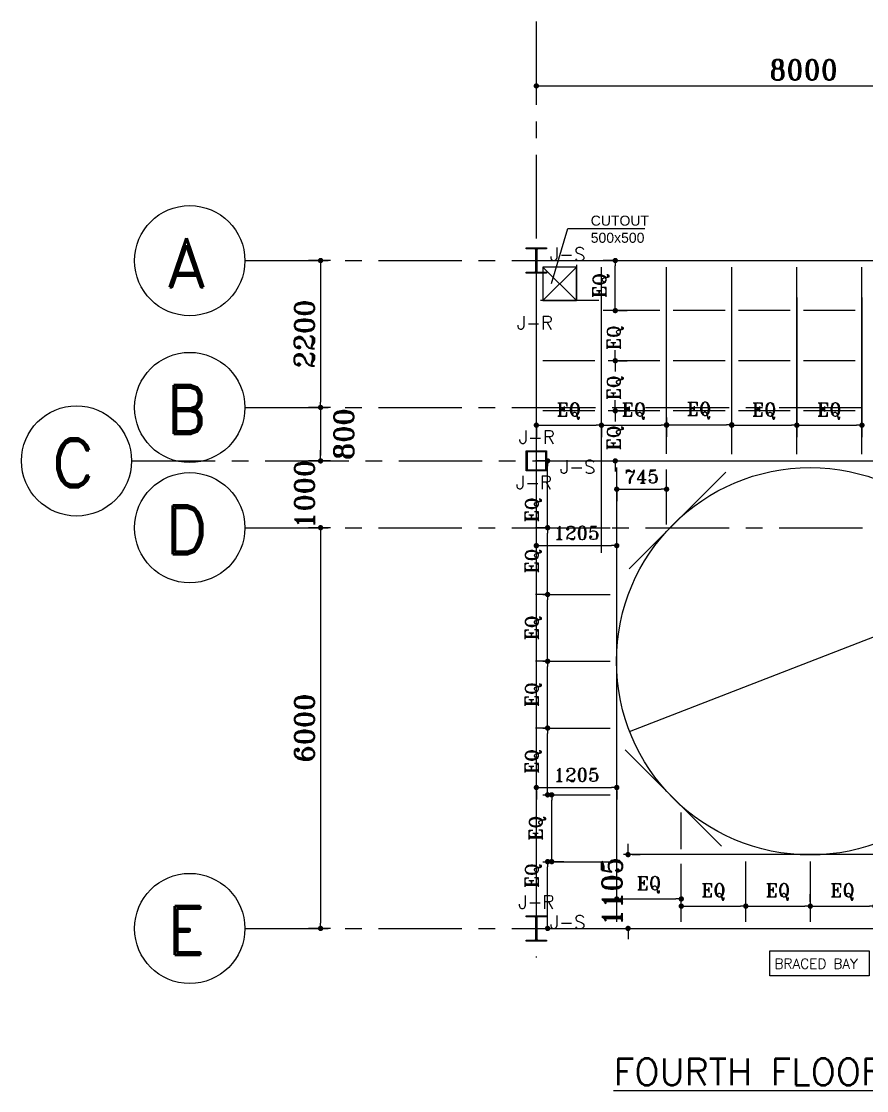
# Model space of a CAD drawing. Header units: inches. Extents: x 1387 to 2676, y -3554 to -2136.
# Drawn here: x 2625.9 to 2638.56, y -2580.79 to -2564.78 of the extents above; entities that cross this region are included whole.
import ezdxf
from ezdxf.enums import TextEntityAlignment as Align

# ---------------------------------------------------------------- set-up
doc = ezdxf.new("R2010")
doc.units = ezdxf.units.IN
doc.header["$MEASUREMENT"] = 0
for name, pattern in [('CENTER', [2, 1.25, -0.25, 0.25, -0.25]), ('DASHDOTX2', [2, 1, -0.5, 0, -0.5]), ('HIDDEN', [0.375, 0.25, -0.125])]:
    doc.linetypes.add(name, pattern=pattern)
for name, color, linetype in [('3', 3, 'HIDDEN'), ('3G', 3, 'Continuous'), ('A-TEXT', 7, 'Continuous'), ('AA-IPE300', 27, 'Continuous'), ('AA_CUT OUT', 250, 'Continuous'), ('Ax', 1, 'DASHDOTX2'), ('AXE', 1, 'CENTER'), ('DIM', 8, 'Continuous'), ('MEMBER TEXT', 7, 'Continuous'), ('Pich', 2, 'Continuous'), ('UPN100', 1, 'Continuous'), ('wall', 4, 'Continuous')]:
    doc.layers.add(name, color=color, linetype=linetype)
doc.styles.add('ROMAND', font='ROMAND.shx')
doc.styles.add('ROMANS', font='ROMANS')
doc.styles.add('ROMANT', font='romant')
doc.styles.get("Standard").update_dxf_attribs({"font": 'arial.ttf'})
doc.dimstyles.new('1-100', dxfattribs={"dimtxt": 0.3, "dimasz": 0.08, "dimexe": 0.18, "dimexo": 0.0625, "dimgap": 0.09, "dimtad": 1, "dimdec": 0, "dimlfac": 1000, "dimdsep": 46, "dimtxsty": 'ROMANT', "dimblk": 'DOT', "dimcen": 0.09, "dimclrd": 1, "dimclre": 1, "dimclrt": 3, "dimadec": 0, "dimazin": 0, "dimtfac": 1, "dimtdec": 0, "dimtix": 1, "dimtofl": 0, "dimtmove": 2, "dimatfit": 3, "dimldrblk": 'DOT', "dimfxl": 1, "dimtolj": 1, "dimarcsym": 0})
doc.dimstyles.new('Copy of 1-100', dxfattribs={"dimtxt": 0.2, "dimasz": 0.08, "dimexe": 0.18, "dimexo": 0.0625, "dimgap": 0.09, "dimtad": 1, "dimdec": 0, "dimlfac": 1000, "dimdsep": 46, "dimtxsty": 'ROMANT', "dimblk": 'DOT', "dimcen": 0.09, "dimclrd": 1, "dimclre": 1, "dimclrt": 3, "dimadec": 0, "dimazin": 0, "dimtfac": 1, "dimtdec": 0, "dimtix": 1, "dimtofl": 0, "dimtmove": 2, "dimatfit": 3, "dimldrblk": 'DOT', "dimfxl": 1, "dimtolj": 1, "dimarcsym": 0})
doc.dimstyles.get("Standard").update_dxf_attribs({"dimtxt": 0.25, "dimasz": 0.18, "dimexe": 0.18, "dimexo": 0.0625, "dimgap": 0.09, "dimtad": 0, "dimdec": 0, "dimlfac": 100, "dimzin": 0, "dimdsep": 46, "dimtxsty": 'Standard', "dimcen": 0.09, "dimadec": 0, "dimazin": 0, "dimtfac": 1, "dimtdec": 0, "dimtofl": 0, "dimtmove": 0, "dimatfit": 3, "dimfxl": 1, "dimtolj": 1, "dimtzin": 0, "dimarcsym": 0})

# ---------------------------------------------------------------- blocks, each defined once
blk = doc.blocks.new('DOT')
at = {"layer": 'DIM', "color": 0, "linetype": 'ByBlock'}
blk.add_line((-0.5, 0), (-1, 0), dxfattribs=at)
at = {"layer": 'DIM', "color": 0, "linetype": 'ByBlock', "const_width": 0.5}
blk.add_lwpolyline([(-0.25, 0, 1), (0.25, 0, 1)], format="xyb", close=True, dxfattribs=at)
blk = doc.blocks.new('*D2538')
at = {"color": 1, "lineweight": -2, "transparency": 16777216}
for p, q in [((-9197, 5050), (-10007, 4735)), ((-14603, 2950), (-10640, 4489))]:
    blk.add_line(p, q, dxfattribs=at)
at = {"layer": 'Defpoints', "color": 0, "transparency": 16777216}
for p in [(-9197, 5050), (-14603, 2950)]:
    blk.add_point(p, dxfattribs=at)
at = {"color": 1, "lineweight": -2, "transparency": 16777216, "xscale": 0.08, "yscale": 0.08, "zscale": 0.08}
for p, rotation in [((-9197, 5050), 21.21852952433842), ((-14603, 2950), 201.2185295243384)]:
    blk.add_blockref('DOT', p, dxfattribs=dict(at, rotation=rotation))
at = {"color": 3, "transparency": 16777216, "insert": (-10324, 4612), "char_height": 150, "attachment_point": 5, "rotation": 21.2185, "style": 'ROMANT'}
blk.add_mtext('\\A1;∅5800', dxfattribs=at)
blk = doc.blocks.new('_Dot')
at = {"layer": 'DIM', "color": 0, "lineweight": -2}
blk.add_line((-0.5, 0), (-1, 0), dxfattribs=at)
at = {"layer": 'DIM', "color": 0, "const_width": 0.5}
blk.add_lwpolyline([(-0.25, 0, 1), (0.25, 0, 1)], format="xyb", close=True, dxfattribs=at)
blk = doc.blocks.new('*D2122')
at = {"layer": 'Defpoints', "color": 0, "transparency": 16777216}
for p in [(2633.614, -2570.8), (2634.589, -2570.8), (2634.589, -2570.824)]:
    blk.add_point(p, dxfattribs=at)
at = {"layer": 'Pich', "color": 1, "lineweight": -2, "transparency": 16777216}
for p, q in [((2633.614, -2570.862), (2633.614, -2571.004)), ((2633.694, -2570.824), (2634.509, -2570.824)), ((2634.589, -2570.862), (2634.589, -2571.004))]:
    blk.add_line(p, q, dxfattribs=at)
at = {"layer": 'Pich', "color": 1, "lineweight": -2, "transparency": 16777216, "xscale": 0.08, "yscale": 0.08, "zscale": 0.08, "rotation": 180}
blk.add_blockref('DOT', (2633.614, -2570.824), dxfattribs=at)
at = {"layer": 'Pich', "color": 1, "lineweight": -2, "transparency": 16777216, "xscale": 0.08, "yscale": 0.08, "zscale": 0.08}
blk.add_blockref('DOT', (2634.589, -2570.824), dxfattribs=at)
at = {"layer": 'Pich', "color": 3, "transparency": 16777216, "insert": (2634.101, -2570.611), "char_height": 0.2, "attachment_point": 5, "style": 'ROMANT'}
blk.add_mtext('\\A1;EQ', dxfattribs=at)
blk = doc.blocks.new('*D2286')
at = {"layer": 'Defpoints', "color": 0, "transparency": 16777216}
for p in [(2635.564, -2570.824), (2635.564, -2570.824), (2634.589, -2572.796)]:
    blk.add_point(p, dxfattribs=at)
at = {"layer": 'Pich', "color": 1, "lineweight": -2, "transparency": 16777216}
for p, q in [((2634.589, -2572.733), (2634.589, -2570.644)), ((2635.564, -2570.762), (2635.564, -2570.644)), ((2634.669, -2570.824), (2635.484, -2570.824))]:
    blk.add_line(p, q, dxfattribs=at)
at = {"layer": 'Pich', "color": 1, "lineweight": -2, "transparency": 16777216, "xscale": 0.08, "yscale": 0.08, "zscale": 0.08, "rotation": 180}
blk.add_blockref('DOT', (2634.589, -2570.824), dxfattribs=at)
at = {"layer": 'Pich', "color": 1, "lineweight": -2, "transparency": 16777216, "xscale": 0.08, "yscale": 0.08, "zscale": 0.08}
blk.add_blockref('DOT', (2635.564, -2570.824), dxfattribs=at)
at = {"layer": 'Pich', "color": 3, "transparency": 16777216, "insert": (2635.076, -2570.611), "char_height": 0.2, "attachment_point": 5, "style": 'ROMANT'}
blk.add_mtext('\\A1;EQ', dxfattribs=at)
blk = doc.blocks.new('*D2287')
at = {"layer": 'Defpoints', "color": 0, "transparency": 16777216}
for p in [(2635.564, -2570.644), (2636.539, -2570.817), (2636.539, -2570.824)]:
    blk.add_point(p, dxfattribs=at)
at = {"layer": 'Pich', "color": 1, "lineweight": -2, "transparency": 16777216}
for p, q in [((2636.539, -2570.762), (2636.539, -2570.637)), ((2635.564, -2570.707), (2635.564, -2570.997)), ((2635.644, -2570.817), (2636.459, -2570.817))]:
    blk.add_line(p, q, dxfattribs=at)
at = {"layer": 'Pich', "color": 1, "lineweight": -2, "transparency": 16777216, "xscale": 0.08, "yscale": 0.08, "zscale": 0.08, "rotation": 180}
blk.add_blockref('DOT', (2635.564, -2570.817), dxfattribs=at)
at = {"layer": 'Pich', "color": 1, "lineweight": -2, "transparency": 16777216, "xscale": 0.08, "yscale": 0.08, "zscale": 0.08}
blk.add_blockref('DOT', (2636.539, -2570.817), dxfattribs=at)
at = {"layer": 'Pich', "color": 3, "transparency": 16777216, "insert": (2636.051, -2570.603), "char_height": 0.2, "attachment_point": 5, "style": 'ROMANT'}
blk.add_mtext('\\A1;EQ', dxfattribs=at)
blk = doc.blocks.new('*D2288')
at = {"layer": 'Defpoints', "color": 0, "transparency": 16777216}
for p in [(2637.514, -2568.852), (2636.539, -2570.824), (2637.514, -2570.824)]:
    blk.add_point(p, dxfattribs=at)
at = {"layer": 'Pich', "color": 1, "lineweight": -2, "transparency": 16777216}
for p, q in [((2637.514, -2568.914), (2637.514, -2571.004)), ((2636.539, -2570.762), (2636.539, -2570.644)), ((2636.619, -2570.824), (2637.434, -2570.824))]:
    blk.add_line(p, q, dxfattribs=at)
at = {"layer": 'Pich', "color": 1, "lineweight": -2, "transparency": 16777216, "xscale": 0.08, "yscale": 0.08, "zscale": 0.08, "rotation": 180}
blk.add_blockref('DOT', (2636.539, -2570.824), dxfattribs=at)
at = {"layer": 'Pich', "color": 1, "lineweight": -2, "transparency": 16777216, "xscale": 0.08, "yscale": 0.08, "zscale": 0.08}
blk.add_blockref('DOT', (2637.514, -2570.824), dxfattribs=at)
at = {"layer": 'Pich', "color": 3, "transparency": 16777216, "insert": (2637.026, -2570.611), "char_height": 0.2, "attachment_point": 5, "style": 'ROMANT'}
blk.add_mtext('\\A1;EQ', dxfattribs=at)
blk = doc.blocks.new('*D2289')
at = {"layer": 'Defpoints', "color": 0, "transparency": 16777216}
for p in [(2638.489, -2568.852), (2637.514, -2570.824), (2638.489, -2570.824)]:
    blk.add_point(p, dxfattribs=at)
at = {"layer": 'Pich', "color": 1, "lineweight": -2, "transparency": 16777216}
for p, q in [((2638.489, -2568.914), (2638.489, -2571.004)), ((2637.514, -2570.762), (2637.514, -2570.644)), ((2637.594, -2570.824), (2638.409, -2570.824))]:
    blk.add_line(p, q, dxfattribs=at)
at = {"layer": 'Pich', "color": 1, "lineweight": -2, "transparency": 16777216, "xscale": 0.08, "yscale": 0.08, "zscale": 0.08, "rotation": 180}
blk.add_blockref('DOT', (2637.514, -2570.824), dxfattribs=at)
at = {"layer": 'Pich', "color": 1, "lineweight": -2, "transparency": 16777216, "xscale": 0.08, "yscale": 0.08, "zscale": 0.08}
blk.add_blockref('DOT', (2638.489, -2570.824), dxfattribs=at)
at = {"layer": 'Pich', "color": 3, "transparency": 16777216, "insert": (2638.001, -2570.611), "char_height": 0.2, "attachment_point": 5, "style": 'ROMANT'}
blk.add_mtext('\\A1;EQ', dxfattribs=at)
blk = doc.blocks.new('*D2304')
at = {"layer": 'Defpoints', "color": 0, "transparency": 16777216}
for p in [(2633.614, -2572.683), (2634.818, -2572.627), (2634.818, -2572.683)]:
    blk.add_point(p, dxfattribs=at)
at = {"layer": 'Pich', "color": 1, "lineweight": -2, "transparency": 16777216}
for p, q in [((2633.614, -2572.62), (2633.614, -2572.447)), ((2634.818, -2572.62), (2634.818, -2572.447)), ((2633.694, -2572.627), (2634.738, -2572.627))]:
    blk.add_line(p, q, dxfattribs=at)
at = {"layer": 'Pich', "color": 1, "lineweight": -2, "transparency": 16777216, "xscale": 0.08, "yscale": 0.08, "zscale": 0.08, "rotation": 180}
blk.add_blockref('DOT', (2633.614, -2572.627), dxfattribs=at)
at = {"layer": 'Pich', "color": 1, "lineweight": -2, "transparency": 16777216, "xscale": 0.08, "yscale": 0.08, "zscale": 0.08}
blk.add_blockref('DOT', (2634.818, -2572.627), dxfattribs=at)
at = {"layer": 'Pich', "color": 3, "transparency": 16777216, "insert": (2634.216, -2572.437), "char_height": 0.2, "attachment_point": 5, "style": 'ROMANT'}
blk.add_mtext('\\A1;1205', dxfattribs=at)
blk = doc.blocks.new('*D2305')
at = {"layer": 'Defpoints', "color": 0, "transparency": 16777216}
for p in [(2634.818, -2571.692), (2635.564, -2571.782), (2635.564, -2571.782)]:
    blk.add_point(p, dxfattribs=at)
at = {"layer": 'Pich', "color": 1, "lineweight": -2, "transparency": 16777216}
for p, q in [((2634.818, -2571.754), (2634.818, -2571.962)), ((2635.564, -2571.72), (2635.564, -2571.602)), ((2634.898, -2571.782), (2635.484, -2571.782))]:
    blk.add_line(p, q, dxfattribs=at)
at = {"layer": 'Pich', "color": 1, "lineweight": -2, "transparency": 16777216, "xscale": 0.08, "yscale": 0.08, "zscale": 0.08, "rotation": 180}
blk.add_blockref('DOT', (2634.818, -2571.782), dxfattribs=at)
at = {"layer": 'Pich', "color": 1, "lineweight": -2, "transparency": 16777216, "xscale": 0.08, "yscale": 0.08, "zscale": 0.08}
blk.add_blockref('DOT', (2635.564, -2571.782), dxfattribs=at)
at = {"layer": 'Pich', "color": 3, "transparency": 16777216, "insert": (2635.191, -2571.592), "char_height": 0.2, "attachment_point": 5, "style": 'ROMANT'}
blk.add_mtext('\\A1;745', dxfattribs=at)
blk = doc.blocks.new('*D2323')
at = {"layer": 'Defpoints', "color": 0, "transparency": 16777216}
for p in [(2633.614, -2576.231), (2634.818, -2576.231), (2634.818, -2576.248)]:
    blk.add_point(p, dxfattribs=at)
at = {"layer": 'Pich', "color": 1, "lineweight": -2, "transparency": 16777216}
for p, q in [((2633.614, -2576.294), (2633.614, -2576.428)), ((2633.694, -2576.248), (2634.738, -2576.248)), ((2634.818, -2576.294), (2634.818, -2576.428))]:
    blk.add_line(p, q, dxfattribs=at)
at = {"layer": 'Pich', "color": 1, "lineweight": -2, "transparency": 16777216, "xscale": 0.08, "yscale": 0.08, "zscale": 0.08, "rotation": 180}
blk.add_blockref('DOT', (2633.614, -2576.248), dxfattribs=at)
at = {"layer": 'Pich', "color": 1, "lineweight": -2, "transparency": 16777216, "xscale": 0.08, "yscale": 0.08, "zscale": 0.08}
blk.add_blockref('DOT', (2634.818, -2576.248), dxfattribs=at)
at = {"layer": 'Pich', "color": 3, "transparency": 16777216, "insert": (2634.216, -2576.058), "char_height": 0.2, "attachment_point": 5, "style": 'ROMANT'}
blk.add_mtext('\\A1;1205', dxfattribs=at)
blk = doc.blocks.new('*D2324')
at = {"layer": 'Defpoints', "color": 0, "transparency": 16777216}
for p in [(2635.784, -2577.917), (2635.784, -2577.917), (2634.818, -2578.006)]:
    blk.add_point(p, dxfattribs=at)
at = {"layer": 'Pich', "color": 1, "lineweight": -2, "transparency": 16777216}
for p, q in [((2634.818, -2577.944), (2634.818, -2577.737)), ((2635.784, -2577.854), (2635.784, -2577.737)), ((2634.898, -2577.917), (2635.704, -2577.917))]:
    blk.add_line(p, q, dxfattribs=at)
at = {"layer": 'Pich', "color": 1, "lineweight": -2, "transparency": 16777216, "xscale": 0.08, "yscale": 0.08, "zscale": 0.08, "rotation": 180}
blk.add_blockref('DOT', (2634.818, -2577.917), dxfattribs=at)
at = {"layer": 'Pich', "color": 1, "lineweight": -2, "transparency": 16777216, "xscale": 0.08, "yscale": 0.08, "zscale": 0.08}
blk.add_blockref('DOT', (2635.784, -2577.917), dxfattribs=at)
at = {"layer": 'Pich', "color": 3, "transparency": 16777216, "insert": (2635.301, -2577.703), "char_height": 0.2, "attachment_point": 5, "style": 'ROMANT'}
blk.add_mtext('\\A1;EQ', dxfattribs=at)
blk = doc.blocks.new('*D2325')
at = {"layer": 'Defpoints', "color": 0, "transparency": 16777216}
for p in [(2635.784, -2578.024), (2636.75, -2578.024), (2636.75, -2578.1)]:
    blk.add_point(p, dxfattribs=at)
at = {"layer": 'Pich', "color": 1, "lineweight": -2, "transparency": 16777216}
for p, q in [((2635.784, -2577.961), (2635.784, -2577.844)), ((2636.75, -2578.038), (2636.75, -2577.844)), ((2635.864, -2578.024), (2636.67, -2578.024))]:
    blk.add_line(p, q, dxfattribs=at)
at = {"layer": 'Pich', "color": 1, "lineweight": -2, "transparency": 16777216, "xscale": 0.08, "yscale": 0.08, "zscale": 0.08, "rotation": 180}
blk.add_blockref('DOT', (2635.784, -2578.024), dxfattribs=at)
at = {"layer": 'Pich', "color": 1, "lineweight": -2, "transparency": 16777216, "xscale": 0.08, "yscale": 0.08, "zscale": 0.08}
blk.add_blockref('DOT', (2636.75, -2578.024), dxfattribs=at)
at = {"layer": 'Pich', "color": 3, "transparency": 16777216, "insert": (2636.267, -2577.81), "char_height": 0.2, "attachment_point": 5, "style": 'ROMANT'}
blk.add_mtext('\\A1;EQ', dxfattribs=at)
blk = doc.blocks.new('*D2326')
at = {"layer": 'Defpoints', "color": 0, "transparency": 16777216}
for p in [(2637.716, -2577.984), (2636.75, -2578.024), (2637.716, -2578.024)]:
    blk.add_point(p, dxfattribs=at)
at = {"layer": 'Pich', "color": 1, "lineweight": -2, "transparency": 16777216}
for p, q in [((2636.75, -2577.961), (2636.75, -2577.844)), ((2636.83, -2578.024), (2637.636, -2578.024)), ((2637.716, -2578.047), (2637.716, -2578.204))]:
    blk.add_line(p, q, dxfattribs=at)
at = {"layer": 'Pich', "color": 1, "lineweight": -2, "transparency": 16777216, "xscale": 0.08, "yscale": 0.08, "zscale": 0.08, "rotation": 180}
blk.add_blockref('DOT', (2636.75, -2578.024), dxfattribs=at)
at = {"layer": 'Pich', "color": 1, "lineweight": -2, "transparency": 16777216, "xscale": 0.08, "yscale": 0.08, "zscale": 0.08}
blk.add_blockref('DOT', (2637.716, -2578.024), dxfattribs=at)
at = {"layer": 'Pich', "color": 3, "transparency": 16777216, "insert": (2637.233, -2577.81), "char_height": 0.2, "attachment_point": 5, "style": 'ROMANT'}
blk.add_mtext('\\A1;EQ', dxfattribs=at)
blk = doc.blocks.new('*D2327')
at = {"layer": 'Defpoints', "color": 0, "transparency": 16777216}
for p in [(2638.682, -2577.984), (2637.716, -2578.024), (2638.682, -2578.024)]:
    blk.add_point(p, dxfattribs=at)
at = {"layer": 'Pich', "color": 1, "lineweight": -2, "transparency": 16777216}
for p, q in [((2637.716, -2577.961), (2637.716, -2577.844)), ((2637.796, -2578.024), (2638.602, -2578.024)), ((2638.682, -2578.047), (2638.682, -2578.204))]:
    blk.add_line(p, q, dxfattribs=at)
at = {"layer": 'Pich', "color": 1, "lineweight": -2, "transparency": 16777216, "xscale": 0.08, "yscale": 0.08, "zscale": 0.08, "rotation": 180}
blk.add_blockref('DOT', (2637.716, -2578.024), dxfattribs=at)
at = {"layer": 'Pich', "color": 1, "lineweight": -2, "transparency": 16777216, "xscale": 0.08, "yscale": 0.08, "zscale": 0.08}
blk.add_blockref('DOT', (2638.682, -2578.024), dxfattribs=at)
at = {"layer": 'Pich', "color": 3, "transparency": 16777216, "insert": (2638.199, -2577.81), "char_height": 0.2, "attachment_point": 5, "style": 'ROMANT'}
blk.add_mtext('\\A1;EQ', dxfattribs=at)
blk = doc.blocks.new('*D2336')
at = {"layer": 'Defpoints', "color": 0, "transparency": 16777216}
for p in [(2633.77, -2577.358), (2633.783, -2577.358), (2633.77, -2578.358)]:
    blk.add_point(p, dxfattribs=at)
at = {"layer": 'Pich', "color": 1, "lineweight": -2, "transparency": 16777216}
for p, q in [((2633.833, -2577.358), (2633.963, -2577.358)), ((2633.783, -2578.278), (2633.783, -2577.438)), ((2633.833, -2578.358), (2633.963, -2578.358))]:
    blk.add_line(p, q, dxfattribs=at)
at = {"layer": 'Pich', "color": 1, "lineweight": -2, "transparency": 16777216, "xscale": 0.08, "yscale": 0.08, "zscale": 0.08}
for p, rotation in [((2633.783, -2577.358), 90), ((2633.783, -2578.358), 270)]:
    blk.add_blockref('DOT', p, dxfattribs=dict(at, rotation=rotation))
at = {"layer": 'Pich', "color": 3, "transparency": 16777216, "insert": (2633.569, -2577.568), "char_height": 0.2, "attachment_point": 5, "rotation": 90, "style": 'ROMANT'}
blk.add_mtext('\\A1;EQ', dxfattribs=at)
blk = doc.blocks.new('*D2337')
at = {"layer": 'Defpoints', "color": 0, "transparency": 16777216}
for p in [(2633.844, -2576.358), (2633.844, -2576.358), (2633.77, -2577.358)]:
    blk.add_point(p, dxfattribs=at)
at = {"layer": 'Pich', "color": 1, "lineweight": -2, "transparency": 16777216}
for p, q in [((2633.907, -2576.358), (2634.024, -2576.358)), ((2633.844, -2577.278), (2633.844, -2576.438)), ((2633.833, -2577.358), (2634.024, -2577.358))]:
    blk.add_line(p, q, dxfattribs=at)
at = {"layer": 'Pich', "color": 1, "lineweight": -2, "transparency": 16777216, "xscale": 0.08, "yscale": 0.08, "zscale": 0.08}
for p, rotation in [((2633.844, -2576.358), 90), ((2633.844, -2577.358), 270)]:
    blk.add_blockref('DOT', p, dxfattribs=dict(at, rotation=rotation))
at = {"layer": 'Pich', "color": 3, "transparency": 16777216, "insert": (2633.63, -2576.858), "char_height": 0.2, "attachment_point": 5, "rotation": 90, "style": 'ROMANT'}
blk.add_mtext('\\A1;EQ', dxfattribs=at)
blk = doc.blocks.new('*D2338')
at = {"layer": 'Defpoints', "color": 0, "transparency": 16777216}
for p in [(2633.783, -2575.358), (2633.855, -2575.358), (2633.783, -2576.358)]:
    blk.add_point(p, dxfattribs=at)
at = {"layer": 'Pich', "color": 1, "lineweight": -2, "transparency": 16777216}
for p, q in [((2633.792, -2575.358), (2633.603, -2575.358)), ((2633.783, -2576.278), (2633.783, -2575.438)), ((2633.846, -2576.358), (2633.963, -2576.358))]:
    blk.add_line(p, q, dxfattribs=at)
at = {"layer": 'Pich', "color": 1, "lineweight": -2, "transparency": 16777216, "xscale": 0.08, "yscale": 0.08, "zscale": 0.08}
for p, rotation in [((2633.783, -2575.358), 90), ((2633.783, -2576.358), 270)]:
    blk.add_blockref('DOT', p, dxfattribs=dict(at, rotation=rotation))
at = {"layer": 'Pich', "color": 3, "transparency": 16777216, "insert": (2633.569, -2575.858), "char_height": 0.2, "attachment_point": 5, "rotation": 90, "style": 'ROMANT'}
blk.add_mtext('\\A1;EQ', dxfattribs=at)
blk = doc.blocks.new('*D2339')
at = {"layer": 'Defpoints', "color": 0, "transparency": 16777216}
for p in [(2633.783, -2574.358), (2633.855, -2574.358), (2633.783, -2575.358)]:
    blk.add_point(p, dxfattribs=at)
at = {"layer": 'Pich', "color": 1, "lineweight": -2, "transparency": 16777216}
for p, q in [((2633.792, -2574.358), (2633.603, -2574.358)), ((2633.783, -2575.278), (2633.783, -2574.438)), ((2633.846, -2575.358), (2633.963, -2575.358))]:
    blk.add_line(p, q, dxfattribs=at)
at = {"layer": 'Pich', "color": 1, "lineweight": -2, "transparency": 16777216, "xscale": 0.08, "yscale": 0.08, "zscale": 0.08}
for p, rotation in [((2633.783, -2574.358), 90), ((2633.783, -2575.358), 270)]:
    blk.add_blockref('DOT', p, dxfattribs=dict(at, rotation=rotation))
at = {"layer": 'Pich', "color": 3, "transparency": 16777216, "insert": (2633.569, -2574.858), "char_height": 0.2, "attachment_point": 5, "rotation": 90, "style": 'ROMANT'}
blk.add_mtext('\\A1;EQ', dxfattribs=at)
blk = doc.blocks.new('*D2340')
at = {"layer": 'Defpoints', "color": 0, "transparency": 16777216}
for p in [(2633.783, -2573.358), (2633.855, -2573.358), (2633.783, -2574.358)]:
    blk.add_point(p, dxfattribs=at)
at = {"layer": 'Pich', "color": 1, "lineweight": -2, "transparency": 16777216}
for p, q in [((2633.792, -2573.358), (2633.603, -2573.358)), ((2633.783, -2574.278), (2633.783, -2573.438)), ((2633.846, -2574.358), (2633.963, -2574.358))]:
    blk.add_line(p, q, dxfattribs=at)
at = {"layer": 'Pich', "color": 1, "lineweight": -2, "transparency": 16777216, "xscale": 0.08, "yscale": 0.08, "zscale": 0.08}
for p, rotation in [((2633.783, -2573.358), 90), ((2633.783, -2574.358), 270)]:
    blk.add_blockref('DOT', p, dxfattribs=dict(at, rotation=rotation))
at = {"layer": 'Pich', "color": 3, "transparency": 16777216, "insert": (2633.569, -2573.858), "char_height": 0.2, "attachment_point": 5, "rotation": 90, "style": 'ROMANT'}
blk.add_mtext('\\A1;EQ', dxfattribs=at)
blk = doc.blocks.new('*D2341')
at = {"layer": 'Defpoints', "color": 0, "transparency": 16777216}
for p in [(2633.783, -2572.358), (2633.855, -2572.358), (2633.783, -2573.358)]:
    blk.add_point(p, dxfattribs=at)
at = {"layer": 'Pich', "color": 1, "lineweight": -2, "transparency": 16777216}
for p, q in [((2633.792, -2572.358), (2633.603, -2572.358)), ((2633.783, -2573.278), (2633.783, -2572.438)), ((2633.846, -2573.358), (2633.963, -2573.358))]:
    blk.add_line(p, q, dxfattribs=at)
at = {"layer": 'Pich', "color": 1, "lineweight": -2, "transparency": 16777216, "xscale": 0.08, "yscale": 0.08, "zscale": 0.08}
for p, rotation in [((2633.783, -2572.358), 90), ((2633.783, -2573.358), 270)]:
    blk.add_blockref('DOT', p, dxfattribs=dict(at, rotation=rotation))
at = {"layer": 'Pich', "color": 3, "transparency": 16777216, "insert": (2633.569, -2572.858), "char_height": 0.2, "attachment_point": 5, "rotation": 90, "style": 'ROMANT'}
blk.add_mtext('\\A1;EQ', dxfattribs=at)
blk = doc.blocks.new('*D2342')
at = {"layer": 'Defpoints', "color": 0, "transparency": 16777216}
for p in [(2633.783, -2571.358), (2633.855, -2571.358), (2633.783, -2572.358)]:
    blk.add_point(p, dxfattribs=at)
at = {"layer": 'Pich', "color": 1, "lineweight": -2, "transparency": 16777216}
for p, q in [((2633.792, -2571.358), (2633.603, -2571.358)), ((2633.783, -2572.278), (2633.783, -2571.438)), ((2633.846, -2572.358), (2633.963, -2572.358))]:
    blk.add_line(p, q, dxfattribs=at)
at = {"layer": 'Pich', "color": 1, "lineweight": -2, "transparency": 16777216, "xscale": 0.08, "yscale": 0.08, "zscale": 0.08}
for p, rotation in [((2633.783, -2571.358), 90), ((2633.783, -2572.358), 270)]:
    blk.add_blockref('DOT', p, dxfattribs=dict(at, rotation=rotation))
at = {"layer": 'Pich', "color": 3, "transparency": 16777216, "insert": (2633.569, -2572.092), "char_height": 0.2, "attachment_point": 5, "rotation": 90, "style": 'ROMANT'}
blk.add_mtext('\\A1;EQ', dxfattribs=at)
blk = doc.blocks.new('*D2343')
at = {"layer": 'Defpoints', "color": 0, "transparency": 16777216}
for p in [(2634.987, -2577.253), (2634.987, -2577.253), (2634.987, -2578.358)]:
    blk.add_point(p, dxfattribs=at)
at = {"layer": 'wall', "color": 1, "lineweight": -2, "transparency": 16777216}
for p, q in [((2634.987, -2577.173), (2634.987, -2577.093)), ((2635.05, -2577.253), (2635.167, -2577.253)), ((2634.987, -2578.438), (2634.987, -2578.518)), ((2635.05, -2578.358), (2635.167, -2578.358))]:
    blk.add_line(p, q, dxfattribs=at)
at = {"layer": 'wall', "color": 1, "lineweight": -2, "transparency": 16777216, "xscale": 0.08, "yscale": 0.08, "zscale": 0.08}
for p, rotation in [((2634.987, -2577.253), 270), ((2634.987, -2578.358), 90)]:
    blk.add_blockref('DOT', p, dxfattribs=dict(at, rotation=rotation))
at = {"layer": 'wall', "color": 3, "transparency": 16777216, "insert": (2634.747, -2577.806), "char_height": 0.3, "attachment_point": 5, "rotation": 90, "style": 'ROMANT'}
blk.add_mtext('\\A1;1105', dxfattribs=at)
blk = doc.blocks.new('*D2115')
at = {"layer": 'Defpoints', "color": 0, "transparency": 16777216}
for p in [(2634.779, -2570.608), (2634.796, -2570.608), (2634.779, -2571.358)]:
    blk.add_point(p, dxfattribs=at)
at = {"layer": 'Pich', "color": 1, "lineweight": -2, "transparency": 16777216}
for p, q in [((2634.796, -2570.528), (2634.796, -2570.448)), ((2634.842, -2570.608), (2634.976, -2570.608)), ((2634.796, -2571.438), (2634.796, -2571.518)), ((2634.842, -2571.358), (2634.976, -2571.358))]:
    blk.add_line(p, q, dxfattribs=at)
at = {"layer": 'Pich', "color": 1, "lineweight": -2, "transparency": 16777216, "xscale": 0.08, "yscale": 0.08, "zscale": 0.08}
for p, rotation in [((2634.796, -2570.608), 270), ((2634.796, -2571.358), 90)]:
    blk.add_blockref('DOT', p, dxfattribs=dict(at, rotation=rotation))
at = {"layer": 'Pich', "color": 3, "transparency": 16777216, "insert": (2634.796, -2571.014), "char_height": 0.2, "attachment_point": 5, "rotation": 90, "style": 'ROMANT'}
blk.add_mtext('\\A1;EQ', dxfattribs=at)
blk = doc.blocks.new('*D2116')
at = {"layer": 'Defpoints', "color": 0, "transparency": 16777216}
for p in [(2634.796, -2568.358), (2634.816, -2568.358), (2634.816, -2569.108)]:
    blk.add_point(p, dxfattribs=at)
at = {"layer": 'Pich', "color": 1, "lineweight": -2, "transparency": 16777216}
for p, q in [((2634.754, -2568.358), (2634.616, -2568.358)), ((2634.796, -2569.028), (2634.796, -2568.438)), ((2634.754, -2569.108), (2634.616, -2569.108))]:
    blk.add_line(p, q, dxfattribs=at)
at = {"layer": 'Pich', "color": 1, "lineweight": -2, "transparency": 16777216, "xscale": 0.08, "yscale": 0.08, "zscale": 0.08}
for p, rotation in [((2634.796, -2568.358), 90), ((2634.796, -2569.108), 270)]:
    blk.add_blockref('DOT', p, dxfattribs=dict(at, rotation=rotation))
at = {"layer": 'Pich', "color": 3, "transparency": 16777216, "insert": (2634.582, -2568.733), "char_height": 0.2, "attachment_point": 5, "rotation": 90, "style": 'ROMANT'}
blk.add_mtext('\\A1;EQ', dxfattribs=at)
blk = doc.blocks.new('*D2157')
at = {"layer": 'Defpoints', "color": 0, "transparency": 16777216}
for p in [(2630.592, -2568.358), (2630.384, -2570.558), (2630.592, -2570.558)]:
    blk.add_point(p, dxfattribs=at)
at = {"layer": 'wall', "color": 1, "lineweight": -2, "transparency": 16777216}
for p, q in [((2630.53, -2568.358), (2630.204, -2568.358)), ((2630.384, -2568.438), (2630.384, -2570.478)), ((2630.53, -2570.558), (2630.204, -2570.558))]:
    blk.add_line(p, q, dxfattribs=at)
at = {"layer": 'wall', "color": 1, "lineweight": -2, "transparency": 16777216, "xscale": 0.08, "yscale": 0.08, "zscale": 0.08}
for p, rotation in [((2630.384, -2568.358), 89.999316665766), ((2630.384, -2570.558), 269.9993166657659)]:
    blk.add_blockref('DOT', p, dxfattribs=dict(at, rotation=rotation))
at = {"layer": 'wall', "color": 3, "transparency": 16777216, "insert": (2630.144, -2569.458), "char_height": 0.3, "attachment_point": 5, "rotation": 89.9993, "style": 'ROMANT'}
blk.add_mtext('\\A1;2200', dxfattribs=at)
blk = doc.blocks.new('*D2518')
at = {"layer": 'Defpoints', "color": 0, "transparency": 16777216}
for p in [(2641.614, -2565.744), (2641.614, -2565.744), (2633.614, -2565.878)]:
    blk.add_point(p, dxfattribs=at)
at = {"layer": 'wall', "color": 1, "lineweight": -2, "transparency": 16777216}
for p, q in [((2633.614, -2565.815), (2633.614, -2565.564)), ((2641.614, -2565.682), (2641.614, -2565.564)), ((2633.694, -2565.744), (2641.534, -2565.744))]:
    blk.add_line(p, q, dxfattribs=at)
at = {"layer": 'wall', "color": 1, "lineweight": -2, "transparency": 16777216, "xscale": 0.08, "yscale": 0.08, "zscale": 0.08, "rotation": 180}
blk.add_blockref('DOT', (2633.614, -2565.744), dxfattribs=at)
at = {"layer": 'wall', "color": 1, "lineweight": -2, "transparency": 16777216, "xscale": 0.08, "yscale": 0.08, "zscale": 0.08}
blk.add_blockref('DOT', (2641.614, -2565.744), dxfattribs=at)
at = {"layer": 'wall', "color": 3, "transparency": 16777216, "insert": (2637.614, -2565.504), "char_height": 0.3, "attachment_point": 5, "style": 'ROMANT'}
blk.add_mtext('\\A1;8000', dxfattribs=at)
blk = doc.blocks.new('*D2159')
at = {"layer": 'Defpoints', "color": 0, "transparency": 16777216}
for p in [(2630.592, -2570.558), (2630.384, -2571.358), (2630.592, -2571.358)]:
    blk.add_point(p, dxfattribs=at)
at = {"layer": 'wall', "color": 1, "lineweight": -2, "transparency": 16777216}
for p, q in [((2630.53, -2570.558), (2630.204, -2570.558)), ((2630.384, -2570.638), (2630.384, -2571.278)), ((2630.53, -2571.358), (2630.204, -2571.358))]:
    blk.add_line(p, q, dxfattribs=at)
at = {"layer": 'wall', "color": 1, "lineweight": -2, "transparency": 16777216, "xscale": 0.08, "yscale": 0.08, "zscale": 0.08}
for p, rotation in [((2630.384, -2570.558), 89.9983735174922), ((2630.384, -2571.358), 269.9983735174923)]:
    blk.add_blockref('DOT', p, dxfattribs=dict(at, rotation=rotation))
at = {"layer": 'wall', "color": 3, "transparency": 16777216, "insert": (2630.731, -2570.958), "char_height": 0.3, "attachment_point": 5, "rotation": 89.9984, "style": 'ROMANT'}
blk.add_mtext('\\A1;800', dxfattribs=at)
blk = doc.blocks.new('*D2160')
at = {"layer": 'Defpoints', "color": 0, "transparency": 16777216}
for p in [(2630.592, -2571.358), (2630.384, -2572.358), (2630.592, -2572.358)]:
    blk.add_point(p, dxfattribs=at)
at = {"layer": 'wall', "color": 1, "lineweight": -2, "transparency": 16777216}
for p, q in [((2630.384, -2571.278), (2630.384, -2571.198)), ((2630.53, -2571.358), (2630.204, -2571.358)), ((2630.53, -2572.358), (2630.204, -2572.358)), ((2630.384, -2572.438), (2630.384, -2572.518))]:
    blk.add_line(p, q, dxfattribs=at)
at = {"layer": 'wall', "color": 1, "lineweight": -2, "transparency": 16777216, "xscale": 0.08, "yscale": 0.08, "zscale": 0.08}
for p, rotation in [((2630.384, -2571.358), 269.9983735174825), ((2630.384, -2572.358), 89.99837351748256)]:
    blk.add_blockref('DOT', p, dxfattribs=dict(at, rotation=rotation))
at = {"layer": 'wall', "color": 3, "transparency": 16777216, "insert": (2630.144, -2571.858), "char_height": 0.3, "attachment_point": 5, "rotation": 89.9984, "style": 'ROMANT'}
blk.add_mtext('\\A1;1000', dxfattribs=at)
blk = doc.blocks.new('*D2161')
at = {"layer": 'Defpoints', "color": 0, "transparency": 16777216}
for p in [(2630.592, -2572.358), (2630.384, -2578.358), (2630.592, -2578.358)]:
    blk.add_point(p, dxfattribs=at)
at = {"layer": 'wall', "color": 1, "lineweight": -2, "transparency": 16777216}
for p, q in [((2630.53, -2572.358), (2630.204, -2572.358)), ((2630.384, -2572.438), (2630.384, -2578.278)), ((2630.53, -2578.358), (2630.204, -2578.358))]:
    blk.add_line(p, q, dxfattribs=at)
at = {"layer": 'wall', "color": 1, "lineweight": -2, "transparency": 16777216, "xscale": 0.08, "yscale": 0.08, "zscale": 0.08}
for p, rotation in [((2630.384, -2572.358), 89.99960862945764), ((2630.384, -2578.358), 269.9996086294576)]:
    blk.add_blockref('DOT', p, dxfattribs=dict(at, rotation=rotation))
at = {"layer": 'wall', "color": 3, "transparency": 16777216, "insert": (2630.144, -2575.358), "char_height": 0.3, "attachment_point": 5, "rotation": 89.9996, "style": 'ROMANT'}
blk.add_mtext('\\A1;6000', dxfattribs=at)
blk = doc.blocks.new('*D2602')
at = {"layer": 'Defpoints', "color": 0, "transparency": 16777216}
for p in [(2634.779, -2569.858), (2634.796, -2569.858), (2634.779, -2570.608)]:
    blk.add_point(p, dxfattribs=at)
at = {"layer": 'Pich', "color": 1, "lineweight": -2, "transparency": 16777216}
for p, q in [((2634.796, -2569.778), (2634.796, -2569.698)), ((2634.842, -2569.858), (2634.976, -2569.858)), ((2634.842, -2570.608), (2634.976, -2570.608)), ((2634.796, -2570.688), (2634.796, -2570.768))]:
    blk.add_line(p, q, dxfattribs=at)
at = {"layer": 'Pich', "color": 1, "lineweight": -2, "transparency": 16777216, "xscale": 0.08, "yscale": 0.08, "zscale": 0.08}
for p, rotation in [((2634.796, -2569.858), 270), ((2634.796, -2570.608), 90)]:
    blk.add_blockref('DOT', p, dxfattribs=dict(at, rotation=rotation))
at = {"layer": 'Pich', "color": 3, "transparency": 16777216, "insert": (2634.796, -2570.264), "char_height": 0.2, "attachment_point": 5, "rotation": 90, "style": 'ROMANT'}
blk.add_mtext('\\A1;EQ', dxfattribs=at)
blk = doc.blocks.new('*D2603')
at = {"layer": 'Defpoints', "color": 0, "transparency": 16777216}
for p in [(2634.779, -2569.108), (2634.796, -2569.108), (2634.779, -2569.858)]:
    blk.add_point(p, dxfattribs=at)
at = {"layer": 'Pich', "color": 1, "lineweight": -2, "transparency": 16777216}
for p, q in [((2634.796, -2569.028), (2634.796, -2568.948)), ((2634.842, -2569.108), (2634.976, -2569.108)), ((2634.796, -2569.938), (2634.796, -2570.018)), ((2634.842, -2569.858), (2634.976, -2569.858))]:
    blk.add_line(p, q, dxfattribs=at)
at = {"layer": 'Pich', "color": 1, "lineweight": -2, "transparency": 16777216, "xscale": 0.08, "yscale": 0.08, "zscale": 0.08}
for p, rotation in [((2634.796, -2569.108), 270), ((2634.796, -2569.858), 90)]:
    blk.add_blockref('DOT', p, dxfattribs=dict(at, rotation=rotation))
at = {"layer": 'Pich', "color": 3, "transparency": 16777216, "insert": (2634.796, -2569.514), "char_height": 0.2, "attachment_point": 5, "rotation": 90, "style": 'ROMANT'}
blk.add_mtext('\\A1;EQ', dxfattribs=at)
blk = doc.blocks.new('G$C48532B06')
at = {"color": 1}
for p, q in [((-15900, 9900), (-15400, 9400)), ((-15400, 9900), (-15900, 9400))]:
    blk.add_line(p, q, dxfattribs=at)
at = {"layer": 'AA_CUT OUT', "color": 1}
blk.add_lwpolyline([(-15400, 9900), (-15900, 9900), (-15900, 9400), (-15400, 9400)], close=True, dxfattribs=at)
blk.add_circle((-11900, 4000), 2900, dxfattribs=at)
at = {"color": 3}
for s, p in [('CUTOUT', (-15185.5, 10522.3)), ('500x500', (-15185.5, 10266))]:
    blk.add_text(s, height=150, dxfattribs=at).set_placement(p)
dim = blk.add_diameter_dim_2p(p1=(-14603.4, 2950.4), p2=(-9196.6, 5049.6), dimstyle='Copy of 1-100', override={"dimtxt": 150, "dimlfac": 1})
dim.commit()
dim.dimension.update_dxf_attribs({"geometry": '*D2538', "text_midpoint": (-10323.5, 4612.1), "dimtype": 163})
blk.add_leader([(-15775, 9656.4), (-15526.6, 10480.1), (-14377.7, 10480.1)], dimstyle='Standard', override={"dimscale": 75}, dxfattribs=at)

msp = doc.modelspace()

# ---------------------------------------------------------------- hatches: boundary and pattern name
for points in [[(2633.60616955, -2568.18339908), (2633.59469332, -2568.18339908, 0.4144144444), (2633.60616955, -2568.19488319)], [(2633.62116955, -2568.18339908), (2633.63264578, -2568.18339908, -0.4144144444), (2633.62116955, -2568.19488319)], [(2633.60616955, -2568.53343859), (2633.59469332, -2568.53343859, -0.4144144444), (2633.60616955, -2568.52195448)], [(2633.62116955, -2568.53343859), (2633.63264578, -2568.53343859, 0.4144144444), (2633.62116955, -2568.52195448)], [(2633.60620573, -2578.1832977), (2633.5947295, -2578.1832977, 0.4144144444), (2633.60620573, -2578.1947818)], [(2633.62120573, -2578.1832977), (2633.63268196, -2578.1832977, -0.4144144444), (2633.62120573, -2578.1947818)], [(2633.60620573, -2578.5333372), (2633.5947295, -2578.5333372, -0.4144144444), (2633.60620573, -2578.5218531)], [(2633.62120573, -2578.5333372), (2633.63268196, -2578.5333372, 0.4144144444), (2633.62120573, -2578.5218531)]]:
    msp.add_hatch(color=1).paths.add_polyline_path(points)

# ---------------------------------------------------------------- linework, layer by layer
at = {"color": 96, "elevation": -0.001}
msp.add_lwpolyline([(2637.11144029, -2578.69289691), (2638.59481605, -2578.69289691), (2638.59481605, -2579.06564998), (2637.11144029, -2579.06564998)], close=True, dxfattribs=at)
at = {"layer": '3G'}
for p, q in [((2633.74866266, -2571.22330127), (2633.74866262, -2571.49330127)), ((2633.76366266, -2571.22330126), (2633.76366262, -2571.49330126))]:
    msp.add_line(p, q, dxfattribs=at)
for points in [[(2633.46366955, -2568.54839908), (2633.46366955, -2568.53339908), (2633.60616955, -2568.53339908), (2633.60616955, -2568.18339908), (2633.46366955, -2568.18339908), (2633.46366955, -2568.16839908), (2633.76366955, -2568.16839908), (2633.76366955, -2568.18339908), (2633.62116955, -2568.18339908), (2633.62116955, -2568.53339908), (2633.76366955, -2568.53339908), (2633.76366955, -2568.54839908)], [(2633.46370573, -2578.5482977), (2633.46370573, -2578.5332977), (2633.60620573, -2578.5332977), (2633.60620573, -2578.1832977), (2633.46370573, -2578.1832977), (2633.46370573, -2578.1682977), (2633.76370573, -2578.1682977), (2633.76370573, -2578.1832977), (2633.62120573, -2578.1832977), (2633.62120573, -2578.5332977), (2633.76370573, -2578.5332977), (2633.76370573, -2578.5482977)]]:
    msp.add_lwpolyline(points, close=True, dxfattribs=at)
for points in [[(2633.76366262, -2571.49330126), (2633.76366268, -2571.49330126), (2633.76366268, -2571.50830126), (2633.46366268, -2571.50830126), (2633.46366268, -2571.49330126), (2633.46366268, -2571.49330126), (2633.46366266, -2571.22330126), (2633.46366266, -2571.22330126), (2633.46366266, -2571.20830126), (2633.76366266, -2571.20830126), (2633.76366266, -2571.22330126)], [(2633.74866266, -2571.22330126), (2633.47866266, -2571.22330126), (2633.47866268, -2571.49330126), (2633.74866262, -2571.49330126)]]:
    msp.add_lwpolyline(points, dxfattribs=at)
for centre, start, end in [((2633.60616955, -2568.18340695), 180.157926883, 270.157926883), ((2633.62116955, -2568.18340695), 269.842073117, 359.842073117), ((2633.62116955, -2568.18340695), 269.842073117, 359.842073117), ((2633.60616955, -2568.53343072), 89.842073117, 179.842073117), ((2633.60616955, -2568.53343072), 89.842073117, 179.842073117), ((2633.62116955, -2568.53343072), 0.157926883, 90.157926883), ((2633.62116955, -2568.53343072), 0.157926883, 90.157926883), ((2633.62116955, -2568.53343072), 0.157926883, 90.157926883), ((2633.60620573, -2578.18330557), 180.157926883, 270.157926883), ((2633.62120573, -2578.18330557), 269.842073117, 359.842073117), ((2633.62120573, -2578.18330557), 269.842073117, 359.842073117), ((2633.60620573, -2578.53332933), 89.842073117, 179.842073117), ((2633.60620573, -2578.53332933), 89.842073117, 179.842073117), ((2633.62120573, -2578.53332933), 0.157926883, 90.157926883), ((2633.62120573, -2578.53332933), 0.157926883, 90.157926883), ((2633.62120573, -2578.53332933), 0.157926883, 90.157926883)]:
    msp.add_arc(centre, 0.01147623, start, end, dxfattribs=at)
at = {"layer": 'AA-IPE300', "color": 3}
for p, q in [((2633.61366955, -2568.3584064), (2649.61366955, -2568.3584064)), ((2633.61366955, -2568.3584064), (2633.61366955, -2578.3584064)), ((2634.58866955, -2571.25844519), (2634.58866955, -2568.4584064)), ((2635.56366955, -2571.25400669), (2635.56366955, -2568.4584064)), ((2636.53866955, -2571.25844519), (2636.53866955, -2568.4584064)), ((2637.51366955, -2571.25844519), (2637.51366955, -2568.4584064)), ((2638.48866955, -2571.25844519), (2638.48866955, -2568.4584064)), ((2633.61366955, -2571.35844519), (2641.51366955, -2571.35844519)), ((2634.81816955, -2578.2584064), (2634.81816955, -2571.45844519)), ((2635.00517694, -2572.97225075), (2636.45132069, -2571.526107)), ((2635.56366955, -2572.30879099), (2635.56366955, -2571.48737518)), ((2633.71366955, -2572.3584064), (2634.71816955, -2572.3584064)), ((2633.71366955, -2573.3584064), (2634.71816955, -2573.3584064)), ((2633.71366955, -2574.3584064), (2634.71816955, -2574.3584064)), ((2633.71366955, -2575.3584064), (2634.71816955, -2575.3584064)), ((2634.94237407, -2575.68175919), (2636.38555441, -2577.12493953)), ((2633.71366955, -2576.3584064), (2634.71816955, -2576.3584064)), ((2635.78316955, -2577.1691495), (2635.78316955, -2576.62255467)), ((2633.71366955, -2577.3584064), (2634.71816955, -2577.3584064)), ((2640.51366955, -2577.2534064), (2634.91816955, -2577.2534064)), ((2636.75016955, -2578.2584064), (2636.75016955, -2577.3534064)), ((2637.71616955, -2578.2584064), (2637.71616955, -2577.3534064)), ((2635.78416955, -2578.2584064), (2635.78416955, -2577.39048054)), ((2633.61366955, -2578.3584064), (2649.61366955, -2578.3584064))]:
    msp.add_line(p, q, dxfattribs=at)
at = {"layer": 'Ax', "linetype": 'Continuous', "ltscale": 0.5}
for centre in [(2628.42441611, -2568.36028668), (2628.42441611, -2570.55828668), (2626.72935807, -2571.35828668), (2628.42441611, -2572.35828668), (2628.42441611, -2578.35828668)]:
    msp.add_circle(centre, 0.825, dxfattribs=at)
at = {"layer": 'AXE'}
for p, q in [((2633.6136603, -2564.77766617), (2633.61369652, -2578.79554687)), ((2629.2494451, -2568.3584064), (2652.52715755, -2568.3584064)), ((2629.2494451, -2570.55828668), (2652.52715755, -2570.55834533)), ((2627.55438706, -2571.35828668), (2652.52715755, -2571.35834533)), ((2629.2494451, -2572.35828668), (2652.52715755, -2572.35834533)), ((2629.2494451, -2578.35828668), (2652.52715755, -2578.35834533))]:
    msp.add_line(p, q, dxfattribs=at)
at = {"layer": 'UPN100', "color": 3}
for p, q in [((2634.21366955, -2568.42087405), (2634.21366955, -2568.9584064)), ((2634.54792978, -2568.9584064), (2633.67670937, -2568.9584064)), ((2635.46366955, -2569.1084258), (2634.68866955, -2569.1084258)), ((2636.43866955, -2569.1084258), (2635.66366955, -2569.1084258)), ((2637.41366955, -2569.1084258), (2636.63866955, -2569.1084258)), ((2638.38866955, -2569.1084258), (2637.61366955, -2569.1084258)), ((2634.48866955, -2569.8584258), (2633.71366955, -2569.8584258)), ((2635.46366955, -2569.8584258), (2634.68866955, -2569.8584258)), ((2636.43866955, -2569.8584258), (2635.66366955, -2569.8584258)), ((2637.41366955, -2569.8584258), (2636.63866955, -2569.8584258)), ((2638.38866955, -2569.8584258), (2637.61366955, -2569.8584258)), ((2634.48866955, -2570.6084258), (2633.71366955, -2570.6084258)), ((2635.46366955, -2570.6084258), (2634.68866955, -2570.6084258)), ((2636.43866955, -2570.6084258), (2635.66366955, -2570.6084258)), ((2637.41366955, -2570.6084258), (2636.63866955, -2570.6084258)), ((2638.38866955, -2570.6084258), (2637.61366955, -2570.6084258))]:
    msp.add_line(p, q, dxfattribs=at)

# ---------------------------------------------------------------- block references
at = {"layer": 'AA_CUT OUT', "color": 3, "xscale": 0.001, "yscale": 0.001, "zscale": 0.001}
msp.add_blockref('G$C48532B06', (2649.61366955, -2578.3584064), dxfattribs=at)

# ---------------------------------------------------------------- texts
at = {"color": 3, "style": 'ROMANS'}
msp.add_text('BRACED BAY', height=0.15, dxfattribs=at).set_placement((2637.17952752, -2578.96063984, -0.001))
at = {"layer": '3', "color": 3, "style": 'ROMAND'}
for s, p in [('A', (2628.37524427, -2568.39065316, 0.00000001)), ('B', (2628.37524427, -2570.58865316, 0.00000001)), ('C', (2626.68018622, -2571.38865316, 0.00000001)), ('D', (2628.37524427, -2572.38865316, 0.00000001)), ('E', (2628.37524427, -2578.38865316, 0.00000001))]:
    msp.add_text(s, height=0.7299072, dxfattribs=at).set_placement(p, align=Align.MIDDLE_CENTER)
at = {"layer": 'A-TEXT', "color": 3, "style": 'ROMANS'}
msp.add_text('%%UFOURTH FLOOR BEAM CONNECTION PLAN +19.0M', height=0.4, dxfattribs=at).set_placement((2634.77118079, -2580.70613179, 9177.40456425))
at = {"layer": 'MEMBER TEXT', "color": 3, "ltscale": 2, "style": 'ROMANS'}
for s, p in [('J-S', (2634.08278884, -2568.26346016)), ('J-R', (2633.59301184, -2569.29006619)), ('J-R', (2633.62134343, -2571.00244058)), ('J-S', (2634.2327818, -2571.44835416)), ('J-R', (2633.57831921, -2571.68024739)), ('J-R', (2633.61388661, -2577.96248546)), ('J-S', (2634.08276365, -2578.26335144))]:
    msp.add_text(s, height=0.2, dxfattribs=at).set_placement(p, align=Align.MIDDLE)

# ---------------------------------------------------------------- dimensions: what is measured, and where the dimension line sits
at = {"layer": 'Pich'}
for base, p1, p2, picture, middle in [((2634.79612739, -2568.3584064), (2634.81612739, -2569.1084258), (2634.81612739, -2568.3584064), '*D2116', (2634.58231787, -2568.7334161)), ((2633.78303389, -2572.3584064), (2633.78303389, -2573.3584064), (2633.85491196, -2572.3584064), '*D2341', (2633.56922436, -2572.8584064)), ((2633.78303389, -2573.3584064), (2633.78303389, -2574.3584064), (2633.85491196, -2573.3584064), '*D2340', (2633.56922436, -2573.8584064)), ((2633.78303389, -2574.3584064), (2633.78303389, -2575.3584064), (2633.85491196, -2574.3584064), '*D2339', (2633.56922436, -2574.8584064)), ((2633.78303389, -2575.3584064), (2633.78303389, -2576.3584064), (2633.85491196, -2575.3584064), '*D2338', (2633.56922436, -2575.8584064)), ((2633.84419976, -2576.3584064), (2633.77018885, -2577.3584064), (2633.84419976, -2576.3584064), '*D2337', (2633.63039024, -2576.8584064))]:
    dim = msp.add_linear_dim(base=base, p1=p1, p2=p2, angle=90, text='EQ', dimstyle='Copy of 1-100', dxfattribs=at)
    dim.commit()
    dim.dimension.update_dxf_attribs({"geometry": picture, "text_midpoint": middle})
for base, p1, p2, picture, middle in [((2637.51366955, -2570.82446687), (2636.53866955, -2570.82446687), (2637.51366955, -2568.8516276), '*D2288', (2637.02616955, -2570.61065735)), ((2638.48866955, -2570.82446687), (2637.51366955, -2570.82446687), (2638.48866955, -2568.8516276), '*D2289', (2638.00116955, -2570.61065735)), ((2636.53866955, -2570.81720812), (2635.56366955, -2570.64446687), (2636.53866955, -2570.82446687), '*D2287', (2636.05116955, -2570.60339859)), ((2634.58866955, -2570.82446687), (2633.61366955, -2570.7998044), (2634.58866955, -2570.7998044), '*D2122', (2634.10116955, -2570.61065735)), ((2635.56366955, -2570.82446687), (2634.58866955, -2572.795662), (2635.56366955, -2570.82446687), '*D2286', (2635.07616955, -2570.61065735)), ((2635.78416955, -2577.9165215), (2634.81816955, -2578.006466), (2635.78416955, -2577.9165215), '*D2324', (2635.30116955, -2577.70271198)), ((2636.75016955, -2578.02352421), (2635.78416955, -2578.02352421), (2636.75016955, -2578.10008593), '*D2325', (2636.26716955, -2577.80971469)), ((2637.71616955, -2578.02352421), (2636.75016955, -2578.02352421), (2637.71616955, -2577.98413637), '*D2326', (2637.23316955, -2577.80971469)), ((2638.68216955, -2578.02352421), (2637.71616955, -2578.02352421), (2638.68216955, -2577.98413637), '*D2327', (2638.19916955, -2577.80971469))]:
    dim = msp.add_linear_dim(base=base, p1=p1, p2=p2, text='EQ', dimstyle='Copy of 1-100', dxfattribs=at)
    dim.commit()
    dim.dimension.update_dxf_attribs({"geometry": picture, "text_midpoint": middle})
for base, p1, p2, picture, middle in [((2634.79612739, -2569.1084064), (2634.77908779, -2569.8584258), (2634.77908779, -2569.1084064), '*D2603', (2634.79612739, -2569.51383117)), ((2634.79612739, -2569.8584064), (2634.77908779, -2570.6084258), (2634.77908779, -2569.8584064), '*D2602', (2634.79612739, -2570.26383117)), ((2634.79612739, -2570.6084258), (2634.77908779, -2571.35844519), (2634.77908779, -2570.6084258), '*D2115', (2634.79612739, -2571.01385057)), ((2633.78303389, -2571.35844519), (2633.78303389, -2572.3584064), (2633.85491196, -2571.35844519), '*D2342', (2633.56922436, -2572.09189852)), ((2633.78303389, -2577.3584064), (2633.77018885, -2578.3584064), (2633.77018885, -2577.3584064), '*D2336', (2633.56922436, -2577.56771851))]:
    dim = msp.add_linear_dim(base=base, p1=p1, p2=p2, angle=90, text='EQ', dimstyle='Copy of 1-100', dxfattribs=at)
    dim.commit()
    dim.dimension.update_dxf_attribs({"geometry": picture, "text_midpoint": middle, "dimtype": 160})
for base, p1, p2, picture, middle in [((2635.5636695498, -2571.7822169838), (2634.8181695498, -2571.6917397378), (2635.5636695498, -2571.7822169838), '*D2305', (2635.1909195498, -2571.5922169838)), ((2634.8181695498, -2572.6273524883), (2633.6136695498, -2572.6829223841), (2634.8181695498, -2572.6829223841), '*D2304', (2634.2159195498, -2572.4373524883)), ((2634.8181695498, -2576.2483830585), (2633.6136695498, -2576.231324851), (2634.8181695498, -2576.231324851), '*D2323', (2634.2159195498, -2576.0583830585))]:
    dim = msp.add_linear_dim(base=base, p1=p1, p2=p2, dimstyle='Copy of 1-100', dxfattribs=at)
    dim.commit()
    dim.dimension.update_dxf_attribs({"geometry": picture, "text_midpoint": middle})
at = {"layer": 'wall'}
dim = msp.add_linear_dim(base=(2641.61369368, -2565.74439246), p1=(2633.61366314, -2565.87761001), p2=(2641.61369368, -2565.74439246), dimstyle='1-100', dxfattribs=at)
dim.commit()
dim.dimension.update_dxf_attribs({"geometry": '*D2518', "text_midpoint": (2637.61367841, -2565.50439246)})
for p1, p2, picture, middle in [((2630.59226163, -2568.3584064), (2630.59223539, -2570.55828926), '*D2157', (2630.1439898, -2569.45834249)), ((2630.59226378, -2571.35828926), (2630.59223539, -2572.35828926), '*D2160', (2630.14399088, -2571.85827654)), ((2630.59227638, -2572.35829006), (2630.59223539, -2578.35828926), '*D2161', (2630.14399718, -2575.3582866))]:
    dim = msp.add_aligned_dim(p1=p1, p2=p2, distance=-0.20825871, dimstyle='1-100', dxfattribs=at)
    dim.commit()
    dim.dimension.update_dxf_attribs({"geometry": picture, "text_midpoint": middle})
dim = msp.add_linear_dim(base=(2630.38397668, -2571.35828335), p1=(2630.5922581, -2570.55829006), p2=(2630.59223539, -2571.35828926), angle=269.998373518, dimstyle='1-100', dxfattribs=at)
dim.commit()
dim.dimension.update_dxf_attribs({"geometry": '*D2159', "text_midpoint": (2630.7312889, -2570.95827694), "dimtype": 161})
dim = msp.add_linear_dim(base=(2634.98715323, -2577.2534064), p1=(2634.98715323, -2578.3584064), p2=(2634.98715323, -2577.2534064), angle=90, dimstyle='1-100', dxfattribs=at)
dim.commit()
dim.dimension.update_dxf_attribs({"geometry": '*D2343', "text_midpoint": (2634.74715323, -2577.8059064)})

doc.saveas('drawing.dxf')
